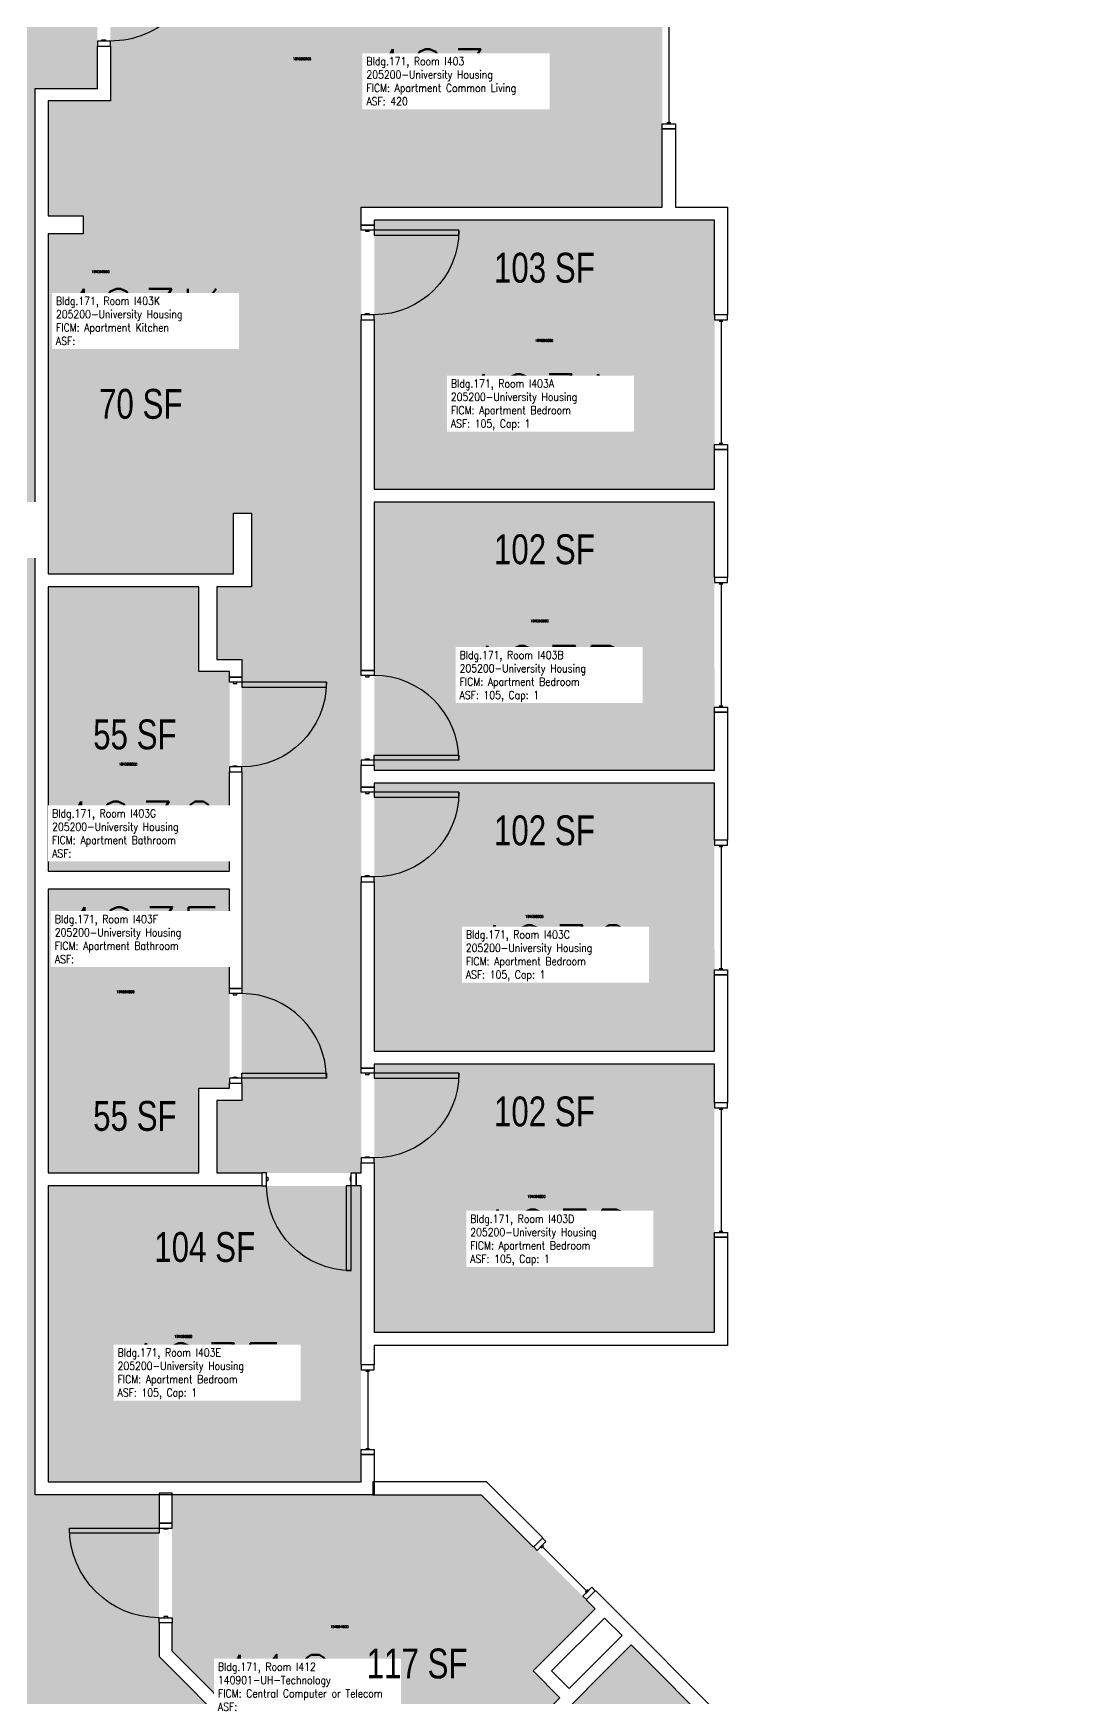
# Model space of a CAD drawing. Header units: inches. Extents: x 79 to 1966, y -19 to 1892.
# Drawn here: x 417 to 836, y 768 to 1436 of the extents above; entities that cross this region are included whole.
import ezdxf
from ezdxf.enums import TextEntityAlignment as Align

# ---------------------------------------------------------------- set-up
doc = ezdxf.new("R2010")
doc.units = ezdxf.units.IN
doc.header["$LTSCALE"] = 128
doc.header["$MEASUREMENT"] = 0
for name, color, linetype in [('A-DOOR', 2, 'Continuous'), ('A-GLAZ', 1, 'Continuous'), ('A-IDEN-RNUM', 7, 'Continuous'), ('A-IDEN-SNUM', 4, 'Continuous'), ('A-IDEN-VNUM', 4, 'Continuous'), ('A-WALL', 5, 'Continuous'), ('AREA-TEXT', 3, 'Continuous'), ('Rooms-Category-Color', 7, 'Continuous'), ('Rooms-College-Color', 7, 'Continuous'), ('Rooms-Department-Color', 7, 'Continuous'), ('Rooms-Division-Color', 7, 'Continuous'), ('Rooms-Information', 7, 'Continuous')]:
    doc.layers.add(name, color=color, linetype=linetype)
doc.styles.add('AREA', font='arial.ttf', dxfattribs={"width": 0.75, "height": 12})
doc.styles.add('ROOMSNUMBER', font='txt.shx', dxfattribs={"height": 0.03})
doc.styles.add('ROOMVNUMBER', font='simplex.shx', dxfattribs={"width": 0.85})

msp = doc.modelspace()

# ---------------------------------------------------------------- hatches: boundary and pattern name
at = {"layer": 'Rooms-Category-Color', "true_color": 0xadadad}
for points in [[(417.54, 849.34), (357.57, 809.24), (357.57, 1175.12), (332.57, 1175.12), (332.57, 1257.44), (357.57, 1257.44), (357.57, 1441.48), (332.57, 1441.48), (332.57, 1507.21), (417.54, 1507.21), (417.54, 1473.12), (442.54, 1473.12), (442.54, 1413.99), (417.54, 1413.99)], [(357.57, 809.24), (417.54, 849.34), (467.31, 849.34), (467.31, 784.34), (835.7, 415.95), (793.27, 373.53), (710.27, 456.54), (692.59, 438.86), (634.38, 497.07), (652.05, 514.75)]]:
    msp.add_hatch(color=253, dxfattribs=at).paths.add_polyline_path(points)
at = {"layer": 'Rooms-Category-Color', "true_color": 0x728ef3}
for points in [[(422.8, 1501.96), (499.55, 1501.96), (499.55, 1477.99), (487.8, 1477.99), (487.8, 1473.12), (504.42, 1473.12), (504.42, 1501.96), (669.55, 1501.96), (669.55, 1366.46), (548.55, 1366.46), (548.55, 978.59), (490.55, 978.59), (490.55, 1007.71), (500.55, 1007.71), (500.55, 1184.79), (490.55, 1184.79), (490.55, 1213.92), (504.41, 1213.92), (504.41, 1243.54), (497.16, 1243.54), (497.16, 1355.67), (436.8, 1355.67), (436.8, 1362.92), (422.8, 1362.92), (422.8, 1409.12), (447.8, 1409.12), (447.8, 1473.12), (449.8, 1473.12), (449.8, 1477.99), (422.8, 1477.99)], [(553.79, 1253.21), (553.79, 1361.21), (690.54, 1361.21), (690.54, 1253.21), (554.23, 1253.22)], [(422.8, 1355.67), (497.16, 1355.67), (497.16, 1219.17), (422.8, 1219.17)], [(553.79, 1140.34), (553.79, 1247.96), (690.53, 1247.97), (690.54, 1140.34), (554.23, 1140.35)], [(422.79, 1099.73), (422.79, 1213.91), (483.29, 1213.91), (483.29, 1179.91), (495.67, 1179.91), (495.67, 1099.73)], [(553.79, 1135.09), (553.79, 1027.46), (690.54, 1027.46), (690.53, 1135.1), (554.23, 1135.1)], [(495.67, 1012.59), (495.67, 1092.48), (422.79, 1092.48), (422.79, 978.59), (483.29, 978.59), (483.29, 1012.59)], [(553.79, 1022.21), (553.79, 914.59), (690.54, 914.59), (690.53, 1022.22), (554.23, 1022.22)], [(548.54, 854.6), (422.79, 854.59), (422.79, 973.34), (548.54, 973.34)], [(563.55, 695.53), (696.49, 562.59), (790.01, 656.12), (657.08, 789.05)]]:
    msp.add_hatch(color=171, dxfattribs=at).paths.add_polyline_path(points)
at = {"layer": 'Rooms-Category-Color', "true_color": 0xe3c5e1}
msp.add_hatch(color=254, dxfattribs=at).paths.add_polyline_path([(472.56, 849.34), (472.56, 786.52), (559.84, 699.24), (628.44, 767.84), (617.66, 778.62), (642.58, 803.55), (596.79, 849.34)])
at = {"layer": 'Rooms-College-Color', "true_color": 0xadadad}
for points in [[(417.54, 849.34), (357.57, 809.24), (357.57, 1175.12), (332.57, 1175.12), (332.57, 1257.44), (357.57, 1257.44), (357.57, 1441.48), (332.57, 1441.48), (332.57, 1507.21), (417.54, 1507.21), (417.54, 1473.12), (442.54, 1473.12), (442.54, 1413.99), (417.54, 1413.99)], [(422.8, 1501.96), (499.55, 1501.96), (499.55, 1477.99), (487.8, 1477.99), (487.8, 1473.12), (504.42, 1473.12), (504.42, 1501.96), (669.55, 1501.96), (669.55, 1366.46), (548.55, 1366.46), (548.55, 978.59), (490.55, 978.59), (490.55, 1007.71), (500.55, 1007.71), (500.55, 1184.79), (490.55, 1184.79), (490.55, 1213.92), (504.41, 1213.92), (504.41, 1243.54), (497.16, 1243.54), (497.16, 1355.67), (436.8, 1355.67), (436.8, 1362.92), (422.8, 1362.92), (422.8, 1409.12), (447.8, 1409.12), (447.8, 1473.12), (449.8, 1473.12), (449.8, 1477.99), (422.8, 1477.99)], [(553.79, 1253.21), (553.79, 1361.21), (690.54, 1361.21), (690.54, 1253.21), (554.23, 1253.22)], [(422.8, 1355.67), (497.16, 1355.67), (497.16, 1219.17), (422.8, 1219.17)], [(553.79, 1140.34), (553.79, 1247.96), (690.53, 1247.97), (690.54, 1140.34), (554.23, 1140.35)], [(422.79, 1099.73), (422.79, 1213.91), (483.29, 1213.91), (483.29, 1179.91), (495.67, 1179.91), (495.67, 1099.73)], [(553.79, 1135.09), (553.79, 1027.46), (690.54, 1027.46), (690.53, 1135.1), (554.23, 1135.1)], [(495.67, 1012.59), (495.67, 1092.48), (422.79, 1092.48), (422.79, 978.59), (483.29, 978.59), (483.29, 1012.59)], [(553.79, 1022.21), (553.79, 914.59), (690.54, 914.59), (690.53, 1022.22), (554.23, 1022.22)], [(548.54, 854.6), (422.79, 854.59), (422.79, 973.34), (548.54, 973.34)], [(357.57, 809.24), (417.54, 849.34), (467.31, 849.34), (467.31, 784.34), (835.7, 415.95), (793.27, 373.53), (710.27, 456.54), (692.59, 438.86), (634.38, 497.07), (652.05, 514.75)], [(472.56, 849.34), (472.56, 786.52), (559.84, 699.24), (628.44, 767.84), (617.66, 778.62), (642.58, 803.55), (596.79, 849.34)], [(563.55, 695.53), (696.49, 562.59), (790.01, 656.12), (657.08, 789.05)]]:
    msp.add_hatch(color=253, dxfattribs=at).paths.add_polyline_path(points)
at = {"layer": 'Rooms-Department-Color', "true_color": 0xacacac}
for points in [[(417.54, 849.34), (357.57, 809.24), (357.57, 1175.12), (332.57, 1175.12), (332.57, 1257.44), (357.57, 1257.44), (357.57, 1441.48), (332.57, 1441.48), (332.57, 1507.21), (417.54, 1507.21), (417.54, 1473.12), (442.54, 1473.12), (442.54, 1413.99), (417.54, 1413.99)], [(357.57, 809.24), (417.54, 849.34), (467.31, 849.34), (467.31, 784.34), (835.7, 415.95), (793.27, 373.53), (710.27, 456.54), (692.59, 438.86), (634.38, 497.07), (652.05, 514.75)]]:
    msp.add_hatch(color=253, dxfattribs=at).paths.add_polyline_path(points)
at = {"layer": 'Rooms-Department-Color', "true_color": 0x604aed}
for points in [[(422.8, 1501.96), (499.55, 1501.96), (499.55, 1477.99), (487.8, 1477.99), (487.8, 1473.12), (504.42, 1473.12), (504.42, 1501.96), (669.55, 1501.96), (669.55, 1366.46), (548.55, 1366.46), (548.55, 978.59), (490.55, 978.59), (490.55, 1007.71), (500.55, 1007.71), (500.55, 1184.79), (490.55, 1184.79), (490.55, 1213.92), (504.41, 1213.92), (504.41, 1243.54), (497.16, 1243.54), (497.16, 1355.67), (436.8, 1355.67), (436.8, 1362.92), (422.8, 1362.92), (422.8, 1409.12), (447.8, 1409.12), (447.8, 1473.12), (449.8, 1473.12), (449.8, 1477.99), (422.8, 1477.99)], [(553.79, 1253.21), (553.79, 1361.21), (690.54, 1361.21), (690.54, 1253.21), (554.23, 1253.22)], [(422.8, 1355.67), (497.16, 1355.67), (497.16, 1219.17), (422.8, 1219.17)], [(553.79, 1140.34), (553.79, 1247.96), (690.53, 1247.97), (690.54, 1140.34), (554.23, 1140.35)], [(422.79, 1099.73), (422.79, 1213.91), (483.29, 1213.91), (483.29, 1179.91), (495.67, 1179.91), (495.67, 1099.73)], [(553.79, 1135.09), (553.79, 1027.46), (690.54, 1027.46), (690.53, 1135.1), (554.23, 1135.1)], [(495.67, 1012.59), (495.67, 1092.48), (422.79, 1092.48), (422.79, 978.59), (483.29, 978.59), (483.29, 1012.59)], [(553.79, 1022.21), (553.79, 914.59), (690.54, 914.59), (690.53, 1022.22), (554.23, 1022.22)], [(548.54, 854.6), (422.79, 854.59), (422.79, 973.34), (548.54, 973.34)], [(472.56, 849.34), (472.56, 786.52), (559.84, 699.24), (628.44, 767.84), (617.66, 778.62), (642.58, 803.55), (596.79, 849.34)], [(563.55, 695.53), (696.49, 562.59), (790.01, 656.12), (657.08, 789.05)]]:
    msp.add_hatch(color=173, dxfattribs=at).paths.add_polyline_path(points)
at = {"layer": 'Rooms-Division-Color', "true_color": 0xadadad}
for points in [[(417.54, 849.34), (357.57, 809.24), (357.57, 1175.12), (332.57, 1175.12), (332.57, 1257.44), (357.57, 1257.44), (357.57, 1441.48), (332.57, 1441.48), (332.57, 1507.21), (417.54, 1507.21), (417.54, 1473.12), (442.54, 1473.12), (442.54, 1413.99), (417.54, 1413.99)], [(357.57, 809.24), (417.54, 849.34), (467.31, 849.34), (467.31, 784.34), (835.7, 415.95), (793.27, 373.53), (710.27, 456.54), (692.59, 438.86), (634.38, 497.07), (652.05, 514.75)]]:
    msp.add_hatch(color=253, dxfattribs=at).paths.add_polyline_path(points)
at = {"layer": 'Rooms-Division-Color', "true_color": 0x604aed}
for points in [[(422.8, 1501.96), (499.55, 1501.96), (499.55, 1477.99), (487.8, 1477.99), (487.8, 1473.12), (504.42, 1473.12), (504.42, 1501.96), (669.55, 1501.96), (669.55, 1366.46), (548.55, 1366.46), (548.55, 978.59), (490.55, 978.59), (490.55, 1007.71), (500.55, 1007.71), (500.55, 1184.79), (490.55, 1184.79), (490.55, 1213.92), (504.41, 1213.92), (504.41, 1243.54), (497.16, 1243.54), (497.16, 1355.67), (436.8, 1355.67), (436.8, 1362.92), (422.8, 1362.92), (422.8, 1409.12), (447.8, 1409.12), (447.8, 1473.12), (449.8, 1473.12), (449.8, 1477.99), (422.8, 1477.99)], [(553.79, 1253.21), (553.79, 1361.21), (690.54, 1361.21), (690.54, 1253.21), (554.23, 1253.22)], [(422.8, 1355.67), (497.16, 1355.67), (497.16, 1219.17), (422.8, 1219.17)], [(553.79, 1140.34), (553.79, 1247.96), (690.53, 1247.97), (690.54, 1140.34), (554.23, 1140.35)], [(422.79, 1099.73), (422.79, 1213.91), (483.29, 1213.91), (483.29, 1179.91), (495.67, 1179.91), (495.67, 1099.73)], [(553.79, 1135.09), (553.79, 1027.46), (690.54, 1027.46), (690.53, 1135.1), (554.23, 1135.1)], [(495.67, 1012.59), (495.67, 1092.48), (422.79, 1092.48), (422.79, 978.59), (483.29, 978.59), (483.29, 1012.59)], [(553.79, 1022.21), (553.79, 914.59), (690.54, 914.59), (690.53, 1022.22), (554.23, 1022.22)], [(548.54, 854.6), (422.79, 854.59), (422.79, 973.34), (548.54, 973.34)], [(472.56, 849.34), (472.56, 786.52), (559.84, 699.24), (628.44, 767.84), (617.66, 778.62), (642.58, 803.55), (596.79, 849.34)], [(563.55, 695.53), (696.49, 562.59), (790.01, 656.12), (657.08, 789.05)]]:
    msp.add_hatch(color=173, dxfattribs=at).paths.add_polyline_path(points)

# ---------------------------------------------------------------- linework, layer by layer
at = {"layer": 'A-DOOR'}
for p, q in [((431.31, 833.96), (431.31, 835.96)), ((431.31, 835.96), (467.31, 835.96)), ((472.56, 837.96), (467.31, 837.96)), ((467.31, 837.96), (467.31, 835.96)), ((467.31, 835.96), (467.31, 833.96)), ((467.31, 835.96), (472.56, 835.96)), ((469.31, 835.46), (469.31, 835.96)), ((469.31, 835.96), (470.81, 835.96)), ((470.81, 835.96), (470.81, 835.46)), ((472.56, 835.96), (472.56, 837.96)), ((467.31, 833.96), (431.31, 833.96)), ((470.81, 835.46), (469.31, 835.46)), ((467.31, 797.96), (467.31, 799.96)), ((467.31, 799.96), (472.56, 799.96)), ((472.56, 797.96), (467.31, 797.96)), ((470.81, 800.46), (469.31, 800.46)), ((469.31, 800.46), (469.31, 799.96)), ((469.31, 799.96), (470.81, 799.96)), ((470.81, 799.96), (470.81, 800.46)), ((472.56, 799.96), (472.56, 797.96))]:
    msp.add_line(p, q, dxfattribs=at)
for points in [[(442.57, 1433.09), (442.57, 1431.09), (447.82, 1431.09), (447.82, 1433.09)], [(444.32, 1433.09), (444.32, 1433.59), (445.82, 1433.59), (445.82, 1433.09)], [(548.57, 1357.21), (548.57, 1359.21), (553.82, 1359.21), (553.82, 1357.21)], [(550.32, 1357.21), (550.32, 1356.71), (551.82, 1356.71), (551.82, 1357.21)], [(553.82, 1357.21), (553.82, 1355.21), (587.82, 1355.21), (587.82, 1357.21)], [(550.32, 1323.21), (550.32, 1323.71), (551.82, 1323.71), (551.82, 1323.21)], [(548.57, 1323.21), (548.57, 1321.21), (553.82, 1321.21), (553.82, 1323.21)], [(495.69, 1175.62), (495.69, 1177.62), (500.57, 1177.62), (500.57, 1175.62)], [(548.57, 1178.34), (548.57, 1180.34), (553.82, 1180.34), (553.82, 1178.34)], [(550.32, 1178.34), (550.32, 1177.84), (551.82, 1177.84), (551.82, 1178.34)], [(497.07, 1175.62), (497.07, 1175.12), (498.57, 1175.12), (498.57, 1175.62)], [(500.57, 1175.62), (500.57, 1173.62), (534.57, 1173.62), (534.57, 1175.62)], [(548.57, 1144.34), (548.57, 1142.34), (553.82, 1142.34), (553.82, 1144.34)], [(550.32, 1144.34), (550.32, 1144.84), (551.82, 1144.84), (551.82, 1144.34)], [(553.82, 1144.34), (553.82, 1146.34), (587.82, 1146.34), (587.82, 1144.34)], [(495.69, 1141.62), (495.69, 1139.62), (500.57, 1139.62), (500.57, 1141.62)], [(497.07, 1141.62), (497.07, 1142.12), (498.57, 1142.12), (498.57, 1141.62)], [(548.57, 1131.46), (548.57, 1133.46), (553.82, 1133.46), (553.82, 1131.46)], [(550.32, 1131.46), (550.32, 1130.96), (551.82, 1130.96), (551.82, 1131.46)], [(553.82, 1131.46), (553.82, 1129.46), (587.82, 1129.46), (587.82, 1131.46)], [(548.57, 1097.46), (548.57, 1095.46), (553.82, 1095.46), (553.82, 1097.46)], [(550.32, 1097.46), (550.32, 1097.96), (551.82, 1097.96), (551.82, 1097.46)], [(495.69, 1050.59), (495.69, 1052.59), (500.57, 1052.59), (500.57, 1050.59)], [(497.07, 1050.59), (497.07, 1050.09), (498.57, 1050.09), (498.57, 1050.59)], [(495.69, 1016.59), (495.69, 1014.59), (500.57, 1014.59), (500.57, 1016.59)], [(497.07, 1016.59), (497.07, 1017.09), (498.57, 1017.09), (498.57, 1016.59)], [(500.57, 1016.59), (500.57, 1018.59), (534.57, 1018.59), (534.57, 1016.59)], [(548.57, 1018.59), (548.57, 1020.59), (553.82, 1020.59), (553.82, 1018.59)], [(550.32, 1018.59), (550.32, 1018.09), (551.82, 1018.09), (551.82, 1018.59)], [(553.82, 1018.59), (553.82, 1016.59), (587.82, 1016.59), (587.82, 1018.59)], [(548.57, 984.59), (548.57, 982.59), (553.82, 982.59), (553.82, 984.59)], [(550.32, 984.59), (550.32, 985.09), (551.82, 985.09), (551.82, 984.59)], [(510.57, 978.59), (508.57, 978.59), (508.57, 973.34), (510.57, 973.34)], [(510.57, 976.84), (511.07, 976.84), (511.07, 975.34), (510.57, 975.34)], [(544.57, 976.84), (544.07, 976.84), (544.07, 975.34), (544.57, 975.34)], [(544.57, 978.59), (546.57, 978.59), (546.57, 973.34), (544.57, 973.34)], [(544.57, 973.34), (542.57, 973.34), (542.57, 939.34), (544.57, 939.34)]]:
    msp.add_lwpolyline(points, close=True, dxfattribs=at)
at = {"layer": 'A-DOOR', "extrusion": (0, 0, -1)}
for centre, radius, start, end in [((-447.82, 1469.09), 36, 225, 270), ((-553.82, 1357.21), 34, 180, 270), ((-500.57, 1175.62), 34, 180, 270), ((-553.82, 1131.46), 34, 180, 270), ((-553.82, 1018.59), 34, 180, 270), ((-544.57, 973.34), 34, 270, 0), ((-467.31, 835.96), 36, 270, 360)]:
    msp.add_arc(centre, radius, start, end, dxfattribs=at)
at = {"layer": 'A-DOOR'}
for centre in [(553.82, 1144.34), (500.57, 1016.59)]:
    msp.add_arc(centre, 34, 0, 90, dxfattribs=at)
at = {"layer": 'A-GLAZ'}
for p, q in [((672.19, 1467.34), (672.19, 1400.34)), ((671.44, 1400.34), (672.94, 1400.34)), ((692.44, 1320.62), (693.94, 1320.62)), ((693.19, 1320.62), (693.19, 1271.62)), ((692.44, 1271.62), (693.94, 1271.62)), ((692.44, 1215.15), (693.94, 1215.15)), ((693.19, 1215.15), (693.19, 1166.15)), ((692.44, 1166.15), (693.94, 1166.15)), ((692.44, 1109.65), (693.94, 1109.65)), ((693.19, 1109.65), (693.19, 1060.65)), ((692.44, 1060.65), (693.94, 1060.65)), ((692.44, 1004.22), (693.94, 1004.22)), ((693.19, 1004.22), (693.19, 955.22)), ((692.44, 955.22), (693.94, 955.22)), ((550.44, 898.97), (551.94, 898.97)), ((551.19, 898.97), (551.19, 867.97)), ((550.44, 867.97), (551.94, 867.97)), ((617.87, 828.44), (621.41, 831.97)), ((622.82, 830.56), (619.28, 827.02)), ((620.52, 828.26), (621.58, 829.32)), ((621.94, 828.97), (620.88, 827.91)), ((621.41, 831.97), (622.82, 830.56)), ((619.28, 827.02), (617.87, 828.44)), ((639.08, 810.76), (621.41, 828.44)), ((641.21, 812.17), (637.67, 808.64)), ((639.61, 811.29), (638.55, 810.23)), ((639.97, 810.93), (638.91, 809.87)), ((639.08, 807.22), (642.62, 810.76)), ((642.62, 810.76), (641.21, 812.17)), ((637.67, 808.64), (639.08, 807.22))]:
    msp.add_line(p, q, dxfattribs=at)
for points in [[(674.82, 1399.84), (674.82, 1397.84), (669.57, 1397.84), (669.57, 1399.84)], [(695.82, 1321.12), (695.82, 1323.12), (690.57, 1323.12), (690.57, 1321.12)], [(695.82, 1271.12), (695.82, 1269.12), (690.57, 1269.12), (690.57, 1271.12)], [(695.82, 1215.65), (695.82, 1217.65), (690.57, 1217.65), (690.57, 1215.65)], [(695.82, 1165.65), (695.82, 1163.65), (690.57, 1163.65), (690.57, 1165.65)], [(695.82, 1110.15), (695.82, 1112.15), (690.57, 1112.15), (690.57, 1110.15)], [(695.82, 1060.15), (695.82, 1058.15), (690.57, 1058.15), (690.57, 1060.15)], [(695.82, 1004.72), (695.82, 1006.72), (690.57, 1006.72), (690.57, 1004.72)], [(695.82, 954.72), (695.82, 952.72), (690.57, 952.72), (690.57, 954.72)], [(553.82, 899.47), (553.82, 901.47), (548.57, 901.47), (548.57, 899.47)], [(553.82, 867.47), (553.82, 865.47), (548.57, 865.47), (548.57, 867.47)]]:
    msp.add_lwpolyline(points, close=True, dxfattribs=at)
at = {"layer": 'A-WALL'}
for p, q in [((442.57, 1413.99), (442.57, 1431.09)), ((442.57, 1431.09), (447.82, 1431.09)), ((447.82, 1431.09), (447.82, 1409.12)), ((417.57, 977.96), (417.57, 1413.99)), ((417.57, 1413.99), (442.57, 1413.99)), ((422.82, 1409.12), (422.82, 1362.92)), ((447.82, 1409.12), (422.82, 1409.12)), ((669.57, 1366.46), (669.57, 1397.84)), ((669.57, 1397.84), (674.82, 1397.84)), ((674.82, 1397.84), (674.82, 1366.46)), ((548.57, 1366.46), (669.57, 1366.46)), ((548.57, 1359.21), (548.57, 1366.46)), ((674.82, 1366.46), (695.82, 1366.46)), ((695.82, 1366.46), (695.82, 1323.12)), ((422.82, 1362.92), (436.82, 1362.92)), ((436.82, 1362.92), (436.82, 1355.67)), ((553.82, 1359.21), (548.57, 1359.21)), ((690.57, 1361.21), (553.82, 1361.21)), ((553.82, 1361.21), (553.82, 1359.21)), ((690.57, 1323.12), (690.57, 1361.21)), ((422.82, 1355.67), (422.82, 1219.17)), ((436.82, 1355.67), (422.82, 1355.67)), ((548.57, 1180.34), (548.57, 1321.21)), ((548.57, 1321.21), (553.82, 1321.21)), ((553.82, 1321.21), (553.82, 1253.21)), ((695.82, 1323.12), (690.57, 1323.12)), ((690.57, 1253.21), (690.57, 1269.12)), ((690.57, 1269.12), (695.82, 1269.12)), ((695.82, 1269.12), (695.82, 1217.65)), ((553.82, 1253.21), (690.57, 1253.21)), ((497.18, 1219.17), (497.18, 1243.54)), ((497.18, 1243.54), (504.43, 1243.54)), ((504.43, 1243.54), (504.43, 1213.92)), ((553.82, 1247.96), (553.82, 1180.34)), ((690.57, 1247.96), (553.82, 1247.96)), ((690.57, 1217.65), (690.57, 1247.96)), ((422.82, 1219.17), (497.18, 1219.17)), ((695.82, 1217.65), (690.57, 1217.65)), ((422.82, 1213.92), (422.82, 1099.73)), ((483.32, 1213.92), (422.82, 1213.92)), ((483.32, 1179.91), (483.32, 1213.92)), ((490.57, 1213.92), (490.57, 1184.79)), ((504.43, 1213.92), (490.57, 1213.92)), ((490.57, 1184.79), (500.57, 1184.79)), ((500.57, 1184.79), (500.57, 1177.62)), ((495.69, 1179.91), (483.32, 1179.91)), ((495.69, 1177.62), (495.69, 1179.91)), ((500.57, 1177.62), (495.69, 1177.62)), ((553.82, 1180.34), (548.57, 1180.34)), ((690.57, 1140.34), (690.57, 1163.65)), ((690.57, 1163.65), (695.82, 1163.65)), ((695.82, 1163.65), (695.82, 1112.15)), ((495.69, 1099.73), (495.69, 1139.62)), ((495.69, 1139.62), (500.57, 1139.62)), ((500.57, 1139.62), (500.57, 1052.59)), ((548.57, 1133.46), (548.57, 1142.34)), ((548.57, 1142.34), (553.82, 1142.34)), ((553.82, 1142.34), (553.82, 1140.34)), ((553.82, 1140.34), (690.57, 1140.34)), ((553.82, 1133.46), (548.57, 1133.46)), ((690.57, 1135.09), (553.82, 1135.09)), ((553.82, 1135.09), (553.82, 1133.46)), ((690.57, 1112.15), (690.57, 1135.09)), ((695.82, 1112.15), (690.57, 1112.15)), ((422.82, 1099.73), (495.69, 1099.73)), ((422.82, 1092.48), (422.82, 978.59)), ((495.69, 1092.48), (422.82, 1092.48)), ((495.69, 1052.59), (495.69, 1092.48)), ((548.57, 1020.59), (548.57, 1095.46)), ((548.57, 1095.46), (553.82, 1095.46)), ((553.82, 1095.46), (553.82, 1027.46)), ((690.57, 1027.46), (690.57, 1058.15)), ((690.57, 1058.15), (695.82, 1058.15)), ((695.82, 1058.15), (695.82, 1006.72)), ((500.57, 1052.59), (495.69, 1052.59)), ((553.82, 1027.46), (690.57, 1027.46)), ((553.82, 1020.59), (548.57, 1020.59)), ((690.57, 1022.21), (553.82, 1022.21)), ((553.82, 1022.21), (553.82, 1020.59)), ((690.57, 1006.72), (690.57, 1022.21)), ((483.32, 1012.59), (495.69, 1012.59)), ((483.32, 978.59), (483.32, 1012.59)), ((495.69, 1012.59), (495.69, 1014.59)), ((495.69, 1014.59), (500.57, 1014.59)), ((500.57, 1014.59), (500.57, 1007.71)), ((500.57, 1007.71), (490.57, 1007.71)), ((490.57, 1007.71), (490.57, 978.59)), ((695.82, 1006.72), (690.57, 1006.72)), ((548.57, 978.59), (548.57, 982.59)), ((548.57, 982.59), (553.82, 982.59)), ((553.82, 982.59), (553.82, 914.59)), ((417.57, 849.34), (417.57, 977.96)), ((422.82, 978.59), (483.32, 978.59)), ((490.57, 978.59), (508.57, 978.59)), ((508.57, 978.59), (508.57, 973.34)), ((546.57, 978.59), (548.57, 978.59)), ((546.57, 973.34), (546.57, 978.59)), ((508.57, 973.34), (422.82, 973.34)), ((422.82, 973.34), (422.82, 854.59)), ((548.57, 973.34), (546.57, 973.34)), ((548.57, 909.96), (548.57, 973.34)), ((690.57, 914.59), (690.57, 952.72)), ((690.57, 952.72), (695.82, 952.72)), ((695.82, 952.72), (695.82, 909.34)), ((548.57, 901.47), (548.57, 909.96)), ((553.82, 914.59), (690.57, 914.59)), ((695.82, 909.34), (553.82, 909.34)), ((553.82, 909.34), (553.82, 901.47)), ((553.82, 901.47), (548.57, 901.47)), ((548.57, 854.59), (548.57, 865.47)), ((548.57, 865.47), (553.82, 865.47)), ((553.82, 865.47), (553.82, 849.34)), ((553.82, 849.34), (417.57, 849.34)), ((422.82, 854.59), (548.57, 854.59)), ((467.31, 849.96), (467.31, 837.96)), ((472.56, 849.96), (467.31, 849.96)), ((472.56, 837.96), (472.56, 849.96)), ((598.97, 854.59), (553.19, 854.59)), ((553.19, 854.59), (553.19, 849.34)), ((553.19, 849.34), (596.79, 849.34)), ((596.79, 849.34), (617.78, 828.35)), ((621.49, 832.06), (598.97, 854.59)), ((467.31, 837.96), (472.56, 837.96)), ((617.78, 828.35), (621.49, 832.06)), ((642.71, 810.85), (639, 807.13)), ((797.88, 655.67), (642.71, 810.85)), ((642.58, 803.55), (617.66, 778.62)), ((639, 807.13), (642.58, 803.55)), ((467.31, 797.96), (467.31, 784.34)), ((472.56, 797.96), (467.31, 797.96)), ((472.56, 786.52), (472.56, 797.96)), ((625.08, 778.62), (646.29, 799.84)), ((646.29, 799.84), (653.37, 792.76)), ((563.55, 695.53), (657.08, 789.05)), ((653.37, 792.76), (632.15, 771.55)), ((657.08, 789.05), (790.46, 655.67)), ((467.31, 784.34), (567.88, 683.77)), ((559.84, 699.24), (472.56, 786.52)), ((617.66, 778.62), (628.44, 767.84)), ((632.15, 771.55), (625.08, 778.62)), ((628.44, 767.84), (559.84, 699.24))]:
    msp.add_line(p, q, dxfattribs=at)

# ---------------------------------------------------------------- texts
at = {"layer": 'A-IDEN-RNUM', "style": 'ROOMSNUMBER', "width": 0.85}
for s, p in [('0403-00', (524.78, 1425.96)), ('0403-K0', (443.81, 1340.51)), ('0403-A0', (622.08, 1312.86)), ('0403-B0', (620.23, 1200.24)), ('0403-G0', (454.87, 1142.7)), ('0403-C0', (618.18, 1081.57)), ('0403-F0', (453.82, 1051.3)), ('0403-D0', (619, 969.11)), ('0403-E0', (477.08, 912.88)), ('0412-00', (539.81, 796.37))]:
    msp.add_text(s, height=1, dxfattribs=at).set_placement(p, align=Align.MIDDLE_CENTER)
at = {"layer": 'A-IDEN-SNUM', "style": 'ROOMSNUMBER', "width": 0.85}
for s, p in [('1710I40300', (524.78, 1425.96)), ('1710I403K0', (443.81, 1340.51)), ('1710I403A0', (622.08, 1312.86)), ('1710I403B0', (620.23, 1200.24)), ('1710I403G0', (454.87, 1142.7)), ('1710I403C0', (618.18, 1081.57)), ('1710I403F0', (453.82, 1051.3)), ('1710I403D0', (619, 969.11)), ('1710I403E0', (477.08, 912.88)), ('1710I41200', (539.81, 796.37))]:
    msp.add_text(s, height=1, dxfattribs=at).set_placement(p, align=Align.MIDDLE_CENTER)
at = {"layer": 'A-IDEN-VNUM', "style": 'ROOMVNUMBER', "width": 0.85}
for s, p in [('403', (575.24, 1418.56)), ('403K', (459.59, 1322.32)), ('403A', (619.2, 1288.07)), ('403B', (621.79, 1179.06)), ('403G', (458.51, 1116.52)), ('403F', (458.68, 1074.07)), ('403C', (624.76, 1066.8)), ('403D', (626.07, 952.65)), ('403E', (483.89, 898.95)), ('412', (513.76, 773.85))]:
    msp.add_text(s, height=22.5, dxfattribs=at).set_placement(p, align=Align.MIDDLE_CENTER)
at = {"layer": 'AREA-TEXT', "style": 'AREA', "width": 0.75}
for s, p in [('103 SF', (622.17, 1342.08)), ('70 SF', (459.98, 1287.42)), ('102 SF', (622.17, 1229.02)), ('55 SF', (457.62, 1154.69)), ('102 SF', (622.17, 1116.15)), ('102 SF', (622.17, 1003.27)), ('55 SF', (457.62, 1001.48)), ('104 SF', (485.67, 948.83)), ('117 SF', (571.02, 781.59))]:
    msp.add_text(s, height=12, dxfattribs=at).set_placement(p, align=Align.MIDDLE_CENTER)

# ---------------------------------------------------------------- next in the draw order: texts
at = {"layer": 'Rooms-Information', "char_height": 3.2143, "width": 72, "attachment_point": 7, "style": 'ROOMVNUMBER', "bg_fill": 3, "box_fill_scale": 1.5, "bg_fill_color": 256, "bg_fill_true_color": 13158600, "bg_fill_transparency": 0}
for s, insert in [('Bldg.171, Room I403^M^J205200-University Housing^M^JFICM: Apartment Common Living^M^JASF: 420', (550.65, 1407.31)), ('Bldg.171, Room I403K^M^J205200-University Housing^M^JFICM: Apartment Kitchen^M^JASF: ', (425.9, 1311.07)), ('Bldg.171, Room I403A^M^J205200-University Housing^M^JFICM: Apartment Bedroom^M^JASF: 105, Cap: 1', (584.59, 1276.82)), ('Bldg.171, Room I410B^M^J205200-University Housing^M^JFICM: Corridor / Circulation^M^JASF: ', (346.52, 1227.14)), ('Bldg.171, Room I403B^M^J205200-University Housing^M^JFICM: Apartment Bedroom^M^JASF: 105, Cap: 1', (588.09, 1167.81)), ('Bldg.171, Room I403G^M^J205200-University Housing^M^JFICM: Apartment Bathroom^M^JASF: ', (424.36, 1105.27)), ('Bldg.171, Room I403F^M^J205200-University Housing^M^JFICM: Apartment Bathroom^M^JASF: ', (425.44, 1062.82)), ('Bldg.171, Room I403C^M^J205200-University Housing^M^JFICM: Apartment Bedroom^M^JASF: 105, Cap: 1', (590.61, 1055.55)), ('Bldg.171, Room I403D^M^J205200-University Housing^M^JFICM: Apartment Bedroom^M^JASF: 105, Cap: 1', (592.38, 941.4)), ('Bldg.171, Room I403E^M^J205200-University Housing^M^JFICM: Apartment Bedroom^M^JASF: 105, Cap: 1', (450.65, 887.7)), ('Bldg.171, Room I412^M^J140901-UH-Technology^M^JFICM: Central Computer or Telecom^M^JASF: ', (490.99, 762.6))]:
    msp.add_mtext(s, dxfattribs=dict(at, insert=insert))

doc.saveas('drawing.dxf')
